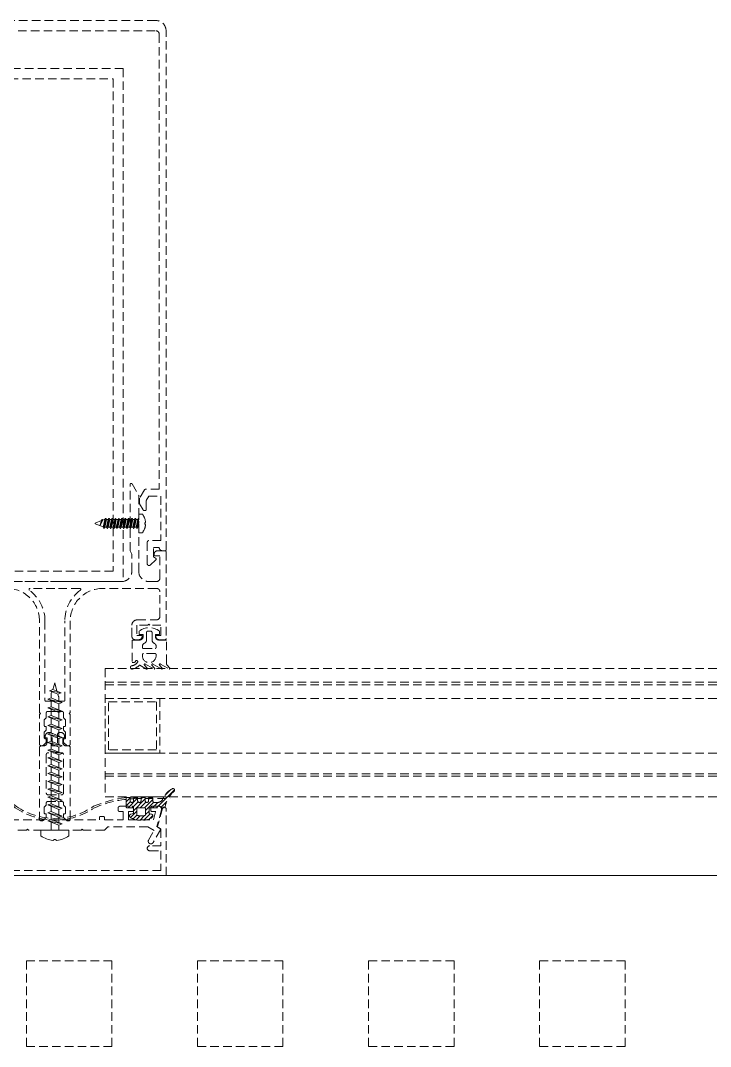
# Model space of a CAD drawing. Extents: x -1457 to 23780, y -2071 to 4205.
# Drawn here: x 4254.83 to 4274.99, y 315 to 345 of the extents above; entities that cross this region are included whole.
import ezdxf

# ---------------------------------------------------------------- set-up
doc = ezdxf.new("R2010")
doc.units = 0
doc.header["$MEASUREMENT"] = 0
doc.linetypes.add('HIDDEN', pattern=[0.375, 0.25, -0.125])
doc.layers.get('0').update_dxf_attribs({"color": 9, "lineweight": 9})
doc.layers.add('M-TEFRIS2-015', color=129, linetype='Continuous', lineweight=9)

# ---------------------------------------------------------------- blocks, each defined once
blk = doc.blocks.new('vid u')
at = {"lineweight": 5, "ltscale": 0.5}
for p, q in [((-18170.57, 6486.66), (-18169.57, 6487.03)), ((-18167.16, 6486.01), (-18170.57, 6486.66)), ((-18168.16, 6485.65), (-18170.57, 6486.66)), ((-18169.89, 6486.38), (-18170.1, 6485.93)), ((-18169.01, 6488.98), (-18169.59, 6487.02)), ((-18169.57, 6487.03), (-18167.16, 6486.01)), ((-18169.01, 6488.98), (-18168.46, 6486.56)), ((-18167.16, 6486.01), (-18168.16, 6485.65)), ((-18171.11, 6484.16), (-18170.11, 6484.53)), ((-18167.91, 6482.87), (-18171.11, 6484.16)), ((-18166.91, 6483.23), (-18171.11, 6484.16)), ((-18170.11, 6484.53), (-18170.11, 6485.84)), ((-18170.11, 6484.53), (-18166.91, 6483.23)), ((-18170.11, 6484.53), (-18166.91, 6483.23)), ((-18170.11, 6481.97), (-18170.11, 6483.76)), ((-18168.16, 6485.65), (-18167.93, 6484.98)), ((-18167.91, 6483.64), (-18167.91, 6484.91)), ((-18166.91, 6483.23), (-18167.91, 6482.87)), ((-18171.11, 6481.61), (-18170.11, 6481.97)), ((-18167.91, 6480.31), (-18171.11, 6481.61)), ((-18166.91, 6480.68), (-18171.11, 6481.61)), ((-18170.11, 6481.97), (-18166.91, 6480.68)), ((-18170.11, 6481.97), (-18166.91, 6480.68)), ((-18170.11, 6479.42), (-18170.11, 6481.2)), ((-18167.91, 6481.08), (-18167.91, 6482.87)), ((-18166.91, 6480.68), (-18167.91, 6480.31)), ((-18167.91, 6478.53), (-18167.91, 6480.31)), ((-18171.11, 6479.06), (-18170.11, 6479.42)), ((-18167.91, 6477.76), (-18171.11, 6479.06)), ((-18166.91, 6478.12), (-18171.11, 6479.06)), ((-18170.11, 6479.42), (-18166.91, 6478.12)), ((-18170.11, 6479.42), (-18166.91, 6478.12)), ((-18170.11, 6476.87), (-18170.11, 6478.65)), ((-18166.91, 6478.12), (-18167.91, 6477.76)), ((-18167.91, 6475.97), (-18167.91, 6477.76)), ((-18171.11, 6476.5), (-18170.11, 6476.87)), ((-18167.91, 6475.2), (-18171.11, 6476.5)), ((-18166.91, 6475.57), (-18171.11, 6476.5)), ((-18171.11, 6473.95), (-18170.11, 6474.31)), ((-18170.11, 6476.87), (-18166.91, 6475.57)), ((-18170.11, 6476.87), (-18166.91, 6475.57)), ((-18170.11, 6474.31), (-18170.11, 6476.1)), ((-18170.11, 6474.31), (-18166.91, 6473.01)), ((-18170.11, 6474.31), (-18166.91, 6473.01)), ((-18166.91, 6475.57), (-18167.91, 6475.2)), ((-18167.91, 6473.42), (-18167.91, 6475.2)), ((-18167.91, 6472.65), (-18171.11, 6473.95)), ((-18166.91, 6473.01), (-18171.11, 6473.95)), ((-18171.11, 6471.49), (-18170.11, 6471.86)), ((-18167.91, 6470.2), (-18171.11, 6471.49)), ((-18166.91, 6470.56), (-18171.11, 6471.49)), ((-18170.11, 6471.86), (-18170.11, 6473.54)), ((-18170.11, 6471.86), (-18166.91, 6470.56)), ((-18170.11, 6471.86), (-18166.91, 6470.56)), ((-18170.11, 6469.6), (-18170.11, 6471.14)), ((-18166.91, 6473.01), (-18167.91, 6472.65)), ((-18167.91, 6470.97), (-18167.91, 6472.65)), ((-18171.11, 6469.24), (-18170.11, 6469.6)), ((-18167.91, 6467.94), (-18171.11, 6469.24)), ((-18166.91, 6468.31), (-18171.11, 6469.24)), ((-18170.11, 6469.6), (-18166.91, 6468.31)), ((-18170.11, 6469.6), (-18166.91, 6468.31)), ((-18170.11, 6467.35), (-18170.11, 6468.89)), ((-18166.91, 6470.56), (-18167.91, 6470.2)), ((-18167.91, 6468.71), (-18167.91, 6470.2)), ((-18166.91, 6468.31), (-18167.91, 6467.94)), ((-18171.11, 6466.99), (-18170.11, 6467.35)), ((-18167.91, 6465.69), (-18171.11, 6466.99)), ((-18166.91, 6466.05), (-18171.11, 6466.99)), ((-18171.11, 6464.73), (-18170.11, 6465.1)), ((-18170.11, 6467.35), (-18166.91, 6466.05)), ((-18170.11, 6467.35), (-18166.91, 6466.05)), ((-18170.11, 6465.1), (-18170.11, 6466.63)), ((-18170.11, 6465.1), (-18166.91, 6463.8)), ((-18170.11, 6465.1), (-18166.91, 6463.8)), ((-18167.91, 6466.46), (-18167.91, 6467.94)), ((-18166.91, 6466.05), (-18167.91, 6465.69)), ((-18167.91, 6464.2), (-18167.91, 6465.69)), ((-18167.91, 6463.43), (-18171.11, 6464.73)), ((-18166.91, 6463.8), (-18171.11, 6464.73)), ((-18171.11, 6462.43), (-18170.11, 6462.8)), ((-18167.91, 6461.14), (-18171.11, 6462.43)), ((-18166.91, 6461.5), (-18171.11, 6462.43)), ((-18170.11, 6462.8), (-18170.11, 6464.38)), ((-18170.11, 6462.8), (-18166.91, 6461.5)), ((-18170.11, 6462.8), (-18166.91, 6461.5)), ((-18170.11, 6460.5), (-18170.11, 6462.03)), ((-18166.91, 6463.8), (-18167.91, 6463.43)), ((-18167.91, 6461.91), (-18167.91, 6463.43)), ((-18171.11, 6460.14), (-18170.11, 6460.5)), ((-18167.91, 6458.84), (-18171.11, 6460.14)), ((-18166.91, 6459.2), (-18171.11, 6460.14)), ((-18170.11, 6460.5), (-18166.91, 6459.2)), ((-18170.11, 6460.5), (-18166.91, 6459.2)), ((-18170.11, 6458.2), (-18170.11, 6459.73)), ((-18166.91, 6461.5), (-18167.91, 6461.14)), ((-18167.91, 6459.61), (-18167.91, 6461.14)), ((-18166.91, 6459.2), (-18167.91, 6458.84)), ((-18171.11, 6457.84), (-18170.11, 6458.2)), ((-18167.91, 6456.54), (-18171.11, 6457.84)), ((-18166.91, 6456.91), (-18171.11, 6457.84)), ((-18170.11, 6458.2), (-18166.91, 6456.91)), ((-18170.11, 6455.91), (-18170.11, 6457.44)), ((-18167.91, 6457.31), (-18167.91, 6458.84)), ((-18166.91, 6456.91), (-18167.91, 6456.54)), ((-18167.91, 6455.02), (-18167.91, 6456.54)), ((-18171.11, 6455.55), (-18170.11, 6455.91)), ((-18167.91, 6454.25), (-18171.11, 6455.55)), ((-18166.91, 6454.61), (-18171.11, 6455.55)), ((-18171.11, 6453.25), (-18170.11, 6453.61)), ((-18166.91, 6452.31), (-18171.11, 6453.25)), ((-18167.91, 6451.95), (-18171.11, 6453.25)), ((-18170.11, 6455.91), (-18166.91, 6454.61)), ((-18170.11, 6453.61), (-18170.11, 6455.14)), ((-18170.11, 6453.61), (-18166.91, 6452.31)), ((-18170.11, 6453.61), (-18166.91, 6452.31)), ((-18166.91, 6454.61), (-18167.91, 6454.25)), ((-18167.91, 6452.72), (-18167.91, 6454.25)), ((-18170.11, 6451.31), (-18171.11, 6450.94)), ((-18167.91, 6449.65), (-18171.11, 6450.94)), ((-18171.11, 6450.94), (-18166.91, 6450.01)), ((-18170.11, 6451.31), (-18170.11, 6452.84)), ((-18166.91, 6450.01), (-18170.11, 6451.31)), ((-18170.11, 6449.01), (-18170.11, 6450.54)), ((-18166.91, 6452.31), (-18167.91, 6451.95)), ((-18167.91, 6450.42), (-18167.91, 6451.95)), ((-18166.91, 6450.01), (-18167.91, 6449.65)), ((-18171.11, 6448.64), (-18170.11, 6449.01)), ((-18167.91, 6447.35), (-18171.11, 6448.64)), ((-18166.91, 6447.71), (-18171.11, 6448.64)), ((-18170.11, 6449.01), (-18166.91, 6447.71)), ((-18170.11, 6445.88), (-18170.11, 6448.24)), ((-18167.91, 6448.12), (-18167.91, 6449.65)), ((-18166.91, 6447.71), (-18167.91, 6447.35)), ((-18167.91, 6445.88), (-18167.91, 6447.35)), ((-18164.91, 6445.88), (-18173.11, 6445.88)), ((-18173.11, 6444.22), (-18173.11, 6445.88)), ((-18164.91, 6444.22), (-18164.91, 6445.88))]:
    blk.add_line(p, q, dxfattribs=at)
blk.add_lwpolyline([(-18169.59, 6442.85), (-18169.14, 6443.18), (-18168.89, 6443.18), (-18168.43, 6442.85)], dxfattribs=at)
for centre, radius, start, end in [((-18169.91, 6485.84), 0.2, 155.3251, 180), ((-18168.11, 6484.91), 0.2, 0, 19.1116), ((-18168.56, 6450.67), 7.89, 234.7573, 262.4905), ((-18169.46, 6450.67), 7.89, 277.5095, 305.2427)]:
    blk.add_arc(centre, radius, start, end, dxfattribs=at)

msp = doc.modelspace()

# ---------------------------------------------------------------- hatches: boundary and pattern name
at = {"layer": 'M-TEFRIS2-015', "linetype": 'HIDDEN', "lineweight": 0}
h = msp.add_hatch(dxfattribs=at)
h.set_pattern_fill('LINE', color=256, scale=0.666667, angle=585, style=0)
h.set_pattern_definition([(45, (4201.75076, 201.40813), (-0.058925565, 0.058925565), [])])
edge = h.paths.add_edge_path()
edge.add_arc((4259.557, 321.984), 0.625, 117.2, 157.3388)
edge.add_arc((4258.836, 322.298), 0.162, 270.1027, 332.96, ccw=False)
edge.add_line((4258.837, 322.137), (4258.756, 322.137))
edge.add_line((4258.756, 322.137), (4258.742, 322.137))
edge.add_line((4258.742, 322.137), (4258.735, 322.137))
edge.add_line((4258.735, 322.137), (4258.728, 322.139))
edge.add_line((4258.728, 322.139), (4258.72, 322.142))
edge.add_line((4258.72, 322.142), (4258.713, 322.146))
edge.add_line((4258.713, 322.146), (4258.707, 322.151))
edge.add_line((4258.707, 322.151), (4258.702, 322.158))
edge.add_line((4258.702, 322.158), (4258.697, 322.165))
edge.add_line((4258.697, 322.165), (4258.694, 322.172))
edge.add_line((4258.694, 322.172), (4258.692, 322.187))
edge.add_line((4258.692, 322.187), (4258.692, 322.262))
edge.add_line((4258.692, 322.262), (4258.692, 322.265))
edge.add_line((4258.692, 322.265), (4258.691, 322.268))
edge.add_line((4258.691, 322.268), (4258.69, 322.271))
edge.add_line((4258.69, 322.271), (4258.689, 322.274))
edge.add_line((4258.689, 322.274), (4258.686, 322.276))
edge.add_line((4258.686, 322.276), (4258.684, 322.279))
edge.add_line((4258.684, 322.279), (4258.681, 322.28))
edge.add_line((4258.681, 322.28), (4258.678, 322.281))
edge.add_line((4258.678, 322.281), (4258.672, 322.282))
edge.add_line((4258.672, 322.282), (4258.592, 322.282))
edge.add_line((4258.592, 322.282), (4258.589, 322.282))
edge.add_line((4258.589, 322.282), (4258.586, 322.281))
edge.add_line((4258.586, 322.281), (4258.583, 322.28))
edge.add_line((4258.583, 322.28), (4258.581, 322.279))
edge.add_line((4258.581, 322.279), (4258.578, 322.276))
edge.add_line((4258.578, 322.276), (4258.576, 322.274))
edge.add_line((4258.576, 322.274), (4258.574, 322.271))
edge.add_line((4258.574, 322.271), (4258.573, 322.268))
edge.add_line((4258.573, 322.268), (4258.572, 322.262))
edge.add_line((4258.572, 322.262), (4258.572, 322.187))
edge.add_line((4258.572, 322.187), (4258.572, 322.179))
edge.add_line((4258.572, 322.179), (4258.57, 322.172))
edge.add_line((4258.57, 322.172), (4258.567, 322.165))
edge.add_line((4258.567, 322.165), (4258.563, 322.158))
edge.add_line((4258.563, 322.158), (4258.558, 322.151))
edge.add_line((4258.558, 322.151), (4258.551, 322.146))
edge.add_line((4258.551, 322.146), (4258.544, 322.142))
edge.add_line((4258.544, 322.142), (4258.537, 322.139))
edge.add_line((4258.537, 322.139), (4258.522, 322.137))
edge.add_line((4258.522, 322.137), (4258.515, 322.137))
edge.add_line((4258.515, 322.137), (4258.508, 322.139))
edge.add_line((4258.508, 322.139), (4258.5, 322.142))
edge.add_line((4258.5, 322.142), (4258.493, 322.146))
edge.add_line((4258.493, 322.146), (4258.487, 322.151))
edge.add_line((4258.487, 322.151), (4258.482, 322.158))
edge.add_line((4258.482, 322.158), (4258.477, 322.165))
edge.add_line((4258.477, 322.165), (4258.474, 322.172))
edge.add_line((4258.474, 322.172), (4258.472, 322.187))
edge.add_line((4258.472, 322.187), (4258.472, 322.262))
edge.add_line((4258.472, 322.262), (4258.472, 322.265))
edge.add_line((4258.472, 322.265), (4258.471, 322.268))
edge.add_line((4258.471, 322.268), (4258.47, 322.271))
edge.add_line((4258.47, 322.271), (4258.469, 322.274))
edge.add_line((4258.469, 322.274), (4258.466, 322.276))
edge.add_line((4258.466, 322.276), (4258.464, 322.279))
edge.add_line((4258.464, 322.279), (4258.461, 322.28))
edge.add_line((4258.461, 322.28), (4258.458, 322.281))
edge.add_line((4258.458, 322.281), (4258.452, 322.282))
edge.add_line((4258.452, 322.282), (4258.372, 322.282))
edge.add_line((4258.372, 322.282), (4258.369, 322.282))
edge.add_line((4258.369, 322.282), (4258.366, 322.281))
edge.add_line((4258.366, 322.281), (4258.363, 322.28))
edge.add_line((4258.363, 322.28), (4258.361, 322.279))
edge.add_line((4258.361, 322.279), (4258.358, 322.276))
edge.add_line((4258.358, 322.276), (4258.356, 322.274))
edge.add_line((4258.356, 322.274), (4258.354, 322.271))
edge.add_line((4258.354, 322.271), (4258.353, 322.268))
edge.add_line((4258.353, 322.268), (4258.352, 322.262))
edge.add_line((4258.352, 322.262), (4258.352, 322.187))
edge.add_line((4258.352, 322.187), (4258.352, 322.179))
edge.add_line((4258.352, 322.179), (4258.35, 322.172))
edge.add_line((4258.35, 322.172), (4258.347, 322.165))
edge.add_line((4258.347, 322.165), (4258.343, 322.158))
edge.add_line((4258.343, 322.158), (4258.338, 322.151))
edge.add_line((4258.338, 322.151), (4258.331, 322.146))
edge.add_line((4258.331, 322.146), (4258.324, 322.142))
edge.add_line((4258.324, 322.142), (4258.317, 322.139))
edge.add_line((4258.317, 322.139), (4258.302, 322.137))
edge.add_line((4258.302, 322.137), (4258.295, 322.137))
edge.add_line((4258.295, 322.137), (4258.288, 322.139))
edge.add_line((4258.288, 322.139), (4258.28, 322.142))
edge.add_line((4258.28, 322.142), (4258.273, 322.146))
edge.add_line((4258.273, 322.146), (4258.267, 322.151))
edge.add_line((4258.267, 322.151), (4258.262, 322.158))
edge.add_line((4258.262, 322.158), (4258.257, 322.165))
edge.add_line((4258.257, 322.165), (4258.254, 322.172))
edge.add_line((4258.254, 322.172), (4258.252, 322.187))
edge.add_line((4258.252, 322.187), (4258.252, 322.262))
edge.add_line((4258.252, 322.262), (4258.252, 322.265))
edge.add_line((4258.252, 322.265), (4258.251, 322.268))
edge.add_line((4258.251, 322.268), (4258.25, 322.271))
edge.add_line((4258.25, 322.271), (4258.249, 322.274))
edge.add_line((4258.249, 322.274), (4258.246, 322.276))
edge.add_line((4258.246, 322.276), (4258.244, 322.279))
edge.add_line((4258.244, 322.279), (4258.241, 322.28))
edge.add_line((4258.241, 322.28), (4258.238, 322.281))
edge.add_line((4258.238, 322.281), (4258.232, 322.282))
edge.add_line((4258.232, 322.282), (4258.152, 322.282))
edge.add_line((4258.152, 322.282), (4258.149, 322.282))
edge.add_line((4258.149, 322.282), (4258.146, 322.281))
edge.add_line((4258.146, 322.281), (4258.143, 322.28))
edge.add_line((4258.143, 322.28), (4258.141, 322.279))
edge.add_line((4258.141, 322.279), (4258.138, 322.276))
edge.add_line((4258.138, 322.276), (4258.136, 322.274))
edge.add_line((4258.136, 322.274), (4258.134, 322.271))
edge.add_line((4258.134, 322.271), (4258.133, 322.268))
edge.add_line((4258.133, 322.268), (4258.132, 322.262))
edge.add_line((4258.132, 322.262), (4258.132, 322.187))
edge.add_line((4258.132, 322.187), (4258.132, 322.179))
edge.add_line((4258.132, 322.179), (4258.13, 322.172))
edge.add_line((4258.13, 322.172), (4258.127, 322.165))
edge.add_line((4258.127, 322.165), (4258.123, 322.158))
edge.add_line((4258.123, 322.158), (4258.118, 322.151))
edge.add_line((4258.118, 322.151), (4258.111, 322.146))
edge.add_line((4258.111, 322.146), (4258.104, 322.142))
edge.add_line((4258.104, 322.142), (4258.097, 322.139))
edge.add_line((4258.097, 322.139), (4258.082, 322.137))
edge.add_line((4258.082, 322.137), (4258.075, 322.137))
edge.add_line((4258.075, 322.137), (4258.068, 322.139))
edge.add_line((4258.068, 322.139), (4258.06, 322.142))
edge.add_line((4258.06, 322.142), (4258.053, 322.146))
edge.add_line((4258.053, 322.146), (4258.047, 322.151))
edge.add_line((4258.047, 322.151), (4258.042, 322.158))
edge.add_line((4258.042, 322.158), (4258.037, 322.165))
edge.add_line((4258.037, 322.165), (4258.034, 322.172))
edge.add_line((4258.034, 322.172), (4258.032, 322.187))
edge.add_line((4258.032, 322.187), (4258.032, 322.262))
edge.add_line((4258.032, 322.262), (4258.032, 322.265))
edge.add_line((4258.032, 322.265), (4258.031, 322.268))
edge.add_line((4258.031, 322.268), (4258.03, 322.271))
edge.add_line((4258.03, 322.271), (4258.029, 322.274))
edge.add_line((4258.029, 322.274), (4258.026, 322.276))
edge.add_line((4258.026, 322.276), (4258.024, 322.279))
edge.add_line((4258.024, 322.279), (4258.021, 322.28))
edge.add_line((4258.021, 322.28), (4258.018, 322.281))
edge.add_line((4258.018, 322.281), (4258.012, 322.282))
edge.add_line((4258.012, 322.282), (4257.932, 322.282))
edge.add_line((4257.932, 322.282), (4257.929, 322.282))
edge.add_line((4257.929, 322.282), (4257.926, 322.282))
edge.add_line((4257.926, 322.282), (4257.923, 322.28))
edge.add_line((4257.923, 322.28), (4257.921, 322.279))
edge.add_line((4257.921, 322.279), (4257.918, 322.277))
edge.add_line((4257.918, 322.277), (4257.916, 322.274))
edge.add_line((4257.916, 322.274), (4257.914, 322.271))
edge.add_line((4257.914, 322.271), (4257.913, 322.268))
edge.add_line((4257.913, 322.268), (4257.912, 322.262))
edge.add_line((4257.912, 322.262), (4257.912, 322.011))
edge.add_arc((4257.942, 322.011), 0.03, 180, 270)
edge.add_line((4257.942, 321.981), (4258.126, 321.981))
edge.add_line((4258.126, 321.981), (4258.126, 321.811))
edge.add_line((4258.126, 321.811), (4258.051, 321.791))
edge.add_arc((4258.064, 321.743), 0.05, 104.5985, 212.0394)
edge.add_arc((4258.106, 321.769), 0.1, 212.0394, 243.6122)
edge.add_arc((4258.356, 322.273), 0.662, 243.6122, 296.3878)
edge.add_arc((4258.606, 321.769), 0.1, 296.3878, 327.9606)
edge.add_arc((4258.649, 321.743), 0.05, 327.9606, 435.4015)
edge.add_line((4258.661, 321.791), (4258.586, 321.811))
edge.add_line((4258.586, 321.811), (4258.586, 321.981))
edge.add_line((4258.586, 321.981), (4259.006, 321.981))
edge.add_arc((4259.006, 322.031), 0.05, 270, 346.8402)
edge.add_arc((4259.804, 321.875), 0.763, 128.6618, 169.1202, ccw=False)
edge.add_arc((4259.284, 322.493), 0.0486, 333.0293, 465.4317)
edge = h.paths.add_edge_path(flags=16)
edge.add_arc((4258.456, 321.783), 0.03, 280.824, 360)
edge.add_line((4258.486, 321.783), (4258.486, 321.951))
edge.add_arc((4258.456, 321.951), 0.03, 360, 450)
edge.add_line((4258.456, 321.981), (4258.256, 321.981))
edge.add_arc((4258.256, 321.951), 0.03, 90, 180)
edge.add_line((4258.226, 321.951), (4258.226, 321.783))
edge.add_arc((4258.256, 321.783), 0.03, 180, 259.176)
edge.add_arc((4258.356, 322.306), 0.562, 259.176, 280.824)

# ---------------------------------------------------------------- linework, layer by layer
for p, q in [((4257.008, 330.295), (4257.015, 330.305)), ((4257.015, 330.305), (4257.195, 330.379)), ((4257.235, 330.393), (4257.147, 330.227)), ((4257.147, 330.227), (4257.195, 330.379)), ((4257.215, 330.414), (4257.194, 330.315)), ((4257.194, 330.315), (4257.207, 330.341)), ((4257.195, 330.379), (4257.215, 330.414)), ((4257.207, 330.341), (4257.223, 330.414)), ((4257.215, 330.414), (4257.223, 330.414)), ((4257.223, 330.414), (4257.235, 330.393)), ((4257.235, 330.393), (4257.274, 330.407)), ((4257.244, 330.183), (4257.292, 330.407)), ((4257.312, 330.441), (4257.264, 330.148)), ((4257.272, 330.148), (4257.32, 330.441)), ((4257.274, 330.407), (4257.292, 330.407)), ((4257.292, 330.407), (4257.312, 330.441)), ((4257.312, 330.441), (4257.32, 330.441)), ((4257.32, 330.441), (4257.34, 330.407)), ((4257.34, 330.183), (4257.388, 330.407)), ((4257.34, 330.407), (4257.388, 330.407)), ((4257.408, 330.441), (4257.36, 330.148)), ((4257.368, 330.148), (4257.416, 330.441)), ((4257.388, 330.407), (4257.408, 330.441)), ((4257.436, 330.407), (4257.388, 330.183)), ((4257.416, 330.441), (4257.408, 330.441)), ((4257.416, 330.441), (4257.436, 330.407)), ((4257.436, 330.407), (4257.485, 330.407)), ((4257.437, 330.183), (4257.485, 330.407)), ((4257.505, 330.441), (4257.457, 330.148)), ((4257.465, 330.148), (4257.513, 330.441)), ((4257.485, 330.407), (4257.505, 330.441)), ((4257.533, 330.407), (4257.485, 330.183)), ((4257.513, 330.441), (4257.505, 330.441)), ((4257.513, 330.441), (4257.533, 330.407)), ((4257.581, 330.407), (4257.533, 330.407)), ((4257.533, 330.183), (4257.581, 330.407)), ((4257.601, 330.441), (4257.553, 330.148)), ((4257.561, 330.148), (4257.609, 330.441)), ((4257.581, 330.407), (4257.601, 330.441)), ((4257.629, 330.407), (4257.581, 330.183)), ((4257.609, 330.441), (4257.601, 330.441)), ((4257.609, 330.441), (4257.629, 330.407)), ((4257.629, 330.183), (4257.678, 330.407)), ((4257.629, 330.407), (4257.678, 330.407)), ((4257.698, 330.441), (4257.649, 330.148)), ((4257.657, 330.148), (4257.706, 330.441)), ((4257.726, 330.407), (4257.677, 330.183)), ((4257.678, 330.407), (4257.698, 330.441)), ((4257.698, 330.441), (4257.706, 330.441)), ((4257.706, 330.441), (4257.726, 330.407)), ((4257.726, 330.407), (4257.774, 330.407)), ((4257.726, 330.183), (4257.774, 330.407)), ((4257.794, 330.441), (4257.746, 330.148)), ((4257.754, 330.148), (4257.802, 330.441)), ((4257.774, 330.407), (4257.794, 330.441)), ((4257.822, 330.407), (4257.774, 330.183)), ((4257.802, 330.441), (4257.794, 330.441)), ((4257.802, 330.441), (4257.822, 330.407)), ((4258.011, 330.407), (4257.822, 330.407)), ((4257.822, 330.183), (4257.871, 330.407)), ((4257.891, 330.441), (4257.842, 330.148)), ((4257.85, 330.148), (4257.899, 330.441)), ((4257.919, 330.407), (4257.87, 330.183)), ((4257.871, 330.407), (4257.891, 330.441)), ((4257.891, 330.441), (4257.899, 330.441)), ((4257.899, 330.441), (4257.919, 330.407)), ((4257.919, 330.183), (4257.967, 330.407)), ((4257.919, 330.407), (4257.967, 330.407)), ((4257.987, 330.441), (4257.939, 330.148)), ((4257.947, 330.148), (4257.995, 330.441)), ((4257.967, 330.407), (4257.987, 330.441)), ((4258.015, 330.407), (4257.967, 330.183)), ((4257.987, 330.441), (4257.995, 330.441)), ((4257.995, 330.441), (4258.015, 330.407)), ((4258.015, 330.183), (4258.063, 330.407)), ((4258.015, 330.407), (4258.063, 330.407)), ((4258.083, 330.441), (4258.035, 330.148)), ((4258.043, 330.148), (4258.091, 330.441)), ((4258.063, 330.407), (4258.083, 330.441)), ((4258.111, 330.407), (4258.063, 330.183)), ((4258.083, 330.441), (4258.091, 330.441)), ((4258.091, 330.441), (4258.111, 330.407)), ((4258.111, 330.407), (4258.16, 330.407)), ((4258.112, 330.183), (4258.16, 330.407)), ((4258.18, 330.441), (4258.132, 330.148)), ((4258.14, 330.148), (4258.188, 330.441)), ((4258.16, 330.407), (4258.18, 330.441)), ((4258.208, 330.407), (4258.16, 330.183)), ((4258.18, 330.441), (4258.188, 330.441)), ((4258.188, 330.441), (4258.208, 330.407)), ((4258.208, 330.407), (4258.256, 330.407)), ((4258.208, 330.183), (4258.256, 330.407)), ((4258.276, 330.441), (4258.228, 330.148)), ((4258.236, 330.148), (4258.283, 330.435)), ((4258.256, 330.407), (4258.276, 330.441)), ((4258.283, 330.309), (4258.256, 330.183)), ((4258.276, 330.441), (4258.283, 330.441)), ((4258.392, 330.565), (4258.283, 330.565)), ((4258.283, 330.024), (4258.283, 330.565)), ((4257.015, 330.285), (4257.008, 330.295)), ((4257.246, 330.193), (4257.015, 330.285)), ((4257.244, 330.183), (4257.246, 330.193)), ((4257.264, 330.148), (4257.244, 330.183)), ((4257.272, 330.148), (4257.264, 330.148)), ((4257.292, 330.183), (4257.272, 330.148)), ((4257.34, 330.183), (4257.292, 330.183)), ((4257.36, 330.148), (4257.34, 330.183)), ((4257.368, 330.148), (4257.36, 330.148)), ((4257.388, 330.183), (4257.368, 330.148)), ((4257.388, 330.183), (4257.368, 330.148)), ((4257.437, 330.183), (4257.388, 330.183)), ((4257.457, 330.148), (4257.437, 330.183)), ((4257.465, 330.148), (4257.457, 330.148)), ((4257.485, 330.183), (4257.465, 330.148)), ((4257.485, 330.183), (4257.465, 330.148)), ((4257.533, 330.183), (4257.485, 330.183)), ((4257.553, 330.148), (4257.533, 330.183)), ((4257.561, 330.148), (4257.553, 330.148)), ((4257.581, 330.183), (4257.561, 330.148)), ((4257.581, 330.183), (4257.561, 330.148)), ((4257.581, 330.183), (4257.629, 330.183)), ((4257.649, 330.148), (4257.629, 330.183)), ((4257.657, 330.148), (4257.649, 330.148)), ((4257.677, 330.183), (4257.657, 330.148)), ((4257.677, 330.183), (4257.657, 330.148)), ((4257.726, 330.183), (4257.677, 330.183)), ((4257.746, 330.148), (4257.726, 330.183)), ((4257.754, 330.148), (4257.746, 330.148)), ((4257.774, 330.183), (4257.754, 330.148)), ((4257.774, 330.183), (4257.754, 330.148)), ((4257.822, 330.183), (4257.774, 330.183)), ((4257.822, 330.183), (4257.774, 330.183)), ((4257.842, 330.148), (4257.822, 330.183)), ((4257.85, 330.148), (4257.842, 330.148)), ((4257.87, 330.183), (4257.85, 330.148)), ((4257.87, 330.183), (4257.85, 330.148)), ((4257.87, 330.183), (4258.059, 330.183)), ((4257.919, 330.183), (4257.87, 330.183)), ((4257.919, 330.183), (4257.87, 330.183)), ((4257.939, 330.148), (4257.919, 330.183)), ((4257.947, 330.148), (4257.939, 330.148)), ((4257.967, 330.183), (4257.947, 330.148)), ((4257.967, 330.183), (4257.947, 330.148)), ((4258.015, 330.183), (4257.967, 330.183)), ((4258.015, 330.183), (4257.967, 330.183)), ((4258.035, 330.148), (4258.015, 330.183)), ((4258.043, 330.148), (4258.035, 330.148)), ((4258.063, 330.183), (4258.043, 330.148)), ((4258.063, 330.183), (4258.043, 330.148)), ((4258.112, 330.183), (4258.063, 330.183)), ((4258.132, 330.148), (4258.112, 330.183)), ((4258.14, 330.148), (4258.132, 330.148)), ((4258.16, 330.183), (4258.14, 330.148)), ((4258.16, 330.183), (4258.14, 330.148)), ((4258.16, 330.183), (4258.208, 330.183)), ((4258.228, 330.148), (4258.208, 330.183)), ((4258.236, 330.148), (4258.228, 330.148)), ((4258.256, 330.183), (4258.236, 330.148)), ((4258.256, 330.183), (4258.236, 330.148)), ((4258.256, 330.183), (4258.283, 330.183)), ((4258.392, 330.024), (4258.283, 330.024)), ((4257.302, 326.053), (4257.302, 322.301)), ((4257.302, 326.053), (4318.532, 326.053)), ((4257.302, 325.653), (4318.532, 325.653)), ((4257.302, 325.577), (4318.532, 325.577)), ((4257.302, 325.177), (4318.532, 325.177)), ((4255.553, 324.079), (4255.553, 324.029)), ((4255.553, 324.029), (4255.603, 324.029)), ((4255.603, 324.029), (4255.603, 323.889)), ((4255.703, 324.179), (4255.653, 324.179)), ((4255.753, 323.789), (4255.753, 324.129)), ((4255.913, 324.129), (4255.913, 323.789)), ((4256.013, 324.179), (4255.963, 324.179)), ((4256.063, 323.889), (4256.063, 324.029)), ((4256.063, 324.029), (4256.113, 324.029)), ((4256.113, 324.029), (4256.113, 324.079)), ((4255.383, 323.739), (4255.383, 321.649)), ((4255.503, 323.789), (4255.433, 323.789)), ((4255.913, 323.789), (4255.753, 323.789)), ((4256.233, 323.789), (4256.163, 323.789)), ((4256.283, 321.649), (4256.283, 323.739)), ((4255.583, 323.539), (4255.583, 322.409)), ((4256.033, 323.589), (4255.633, 323.589)), ((4256.083, 322.409), (4256.083, 323.539)), ((4257.302, 323.577), (4318.532, 323.577)), ((4257.302, 322.977), (4318.532, 322.977)), ((4257.302, 322.901), (4318.532, 322.901)), ((4255.633, 322.359), (4256.033, 322.359)), ((4257.302, 322.301), (4318.532, 322.301)), ((4255.523, 321.999), (4255.568, 322.045)), ((4255.523, 321.829), (4255.523, 321.999)), ((4255.583, 322.08), (4255.583, 322.129)), ((4255.613, 322.159), (4256.053, 322.159)), ((4256.083, 322.129), (4256.083, 322.08)), ((4256.098, 322.045), (4256.143, 321.999)), ((4256.143, 321.999), (4256.143, 321.829)), ((4255.498, 321.614), (4255.568, 321.685)), ((4255.583, 321.799), (4255.553, 321.799)), ((4255.583, 321.72), (4255.583, 321.799)), ((4256.113, 321.799), (4256.083, 321.799)), ((4256.083, 321.799), (4256.083, 321.72)), ((4256.083, 321.779), (4256.103, 321.799)), ((4256.098, 321.685), (4256.168, 321.614)), ((4255.433, 321.599), (4255.462, 321.599)), ((4256.204, 321.599), (4256.233, 321.599)), ((4025.505, 320), (4787.5, 320)), ((4787.5, 320), (4025.505, 320)), ((4255, 320), (4255, 320)), ((4257.5, 320), (4257.5, 320)), ((4260, 320), (4260, 320)), ((4262.5, 320), (4262.5, 320)), ((4265, 320), (4265, 320)), ((4267.5, 320), (4267.5, 320)), ((4270, 320), (4270, 320)), ((4272.5, 320), (4272.5, 320)), ((4255, 317.5), (4257.5, 317.5)), ((4255, 315), (4255, 317.5)), ((4257.5, 315), (4257.5, 317.5)), ((4260, 317.5), (4262.5, 317.5)), ((4260, 315), (4260, 317.5)), ((4262.5, 315), (4262.5, 317.5)), ((4265, 317.5), (4267.5, 317.5)), ((4265, 315), (4265, 317.5)), ((4267.5, 315), (4267.5, 317.5)), ((4270, 317.5), (4272.5, 317.5)), ((4270, 315), (4270, 317.5)), ((4272.5, 315), (4272.5, 317.5)), ((4255, 315), (4257.5, 315)), ((4260, 315), (4262.5, 315)), ((4265, 315), (4267.5, 315)), ((4270, 315), (4272.5, 315))]:
    msp.add_line(p, q, dxfattribs=at)
for points in [[(4252.883, 344.7), (4258.783, 344.7), (4258.783, 344.7, -0.414214), (4258.883, 344.6), (4258.883, 331.293), (4258.477, 331.293, 0.267949), (4258.451, 331.278), (4258.307, 331.03, 0.131652), (4258.303, 331.015), (4258.303, 330.881, 0.131652), (4258.307, 330.866), (4258.41, 330.688, 0.267949), (4258.436, 330.673), (4258.473, 330.673, 0.414214), (4258.503, 330.703), (4258.503, 330.969), (4258.575, 331.093), (4258.933, 331.093), (4258.933, 329.793), (4258.583, 329.793, 0.414214), (4258.533, 329.743), (4258.533, 329.113, 0.650971), (4258.617, 329.076), (4258.784, 329.227, 0.508142), (4258.778, 329.275), (4258.713, 329.313), (4258.713, 329.593), (4258.883, 329.593, 0.432363), (4258.983, 329.495), (4259.053, 329.495, 0.477393), (4259.083, 329.523), (4259.083, 344.7, 0.414214), (4258.783, 345), (4258.783, 345), (4252.883, 345, 0.414214)], [(4253.883, 328.595), (4255.833, 328.595), (4257.783, 328.595, 0.414214), (4258.083, 328.895), (4258.083, 329.395), (4258.033, 329.497), (4258.033, 331.433, -0.767327), (4258.089, 331.448), (4258.283, 331.112), (4258.283, 330.325), (4258.253, 330.295), (4258.283, 330.265), (4258.283, 328.895, 0.414214), (4258.583, 328.595), (4258.803, 328.595, 0.414214), (4258.903, 328.695), (4258.903, 329.345), (4258.763, 329.345, -0.414214), (4258.733, 329.375), (4258.733, 329.395, -0.414214), (4258.833, 329.495), (4259.053, 329.495, -0.414214), (4259.083, 329.465), (4259.083, 328.395), (4259.083, 326.925, -0.414214), (4259.053, 326.895), (4258.883, 326.895, -0.414214), (4258.783, 326.995), (4258.783, 327.015), (4258.933, 327.015), (4258.933, 327.315), (4258.613, 327.315), (4258.583, 327.345), (4258.553, 327.315), (4258.233, 327.315), (4258.233, 327.015), (4258.383, 327.015), (4258.383, 326.995, -0.414214), (4258.283, 326.895), (4258.183, 326.895, -0.414214), (4258.083, 326.995), (4258.083, 327.315, -0.414214), (4258.243, 327.475), (4258.803, 327.475, 0.414214), (4258.903, 327.575), (4258.903, 328.295, 0.414214), (4258.803, 328.395), (4257.233, 328.395, 0.414214), (4256.283, 327.445), (4256.283, 324.765), (4256.253, 324.735), (4256.283, 324.705), (4256.283, 323.845, -0.414214), (4256.233, 323.795), (4256.204, 323.795, -0.198912), (4256.169, 323.809), (4256.098, 323.88, -0.198912), (4256.083, 323.916), (4256.083, 323.995), (4256.113, 323.995, 0.414214), (4256.143, 324.025), (4256.143, 324.195), (4256.098, 324.24, -0.198912), (4256.083, 324.276), (4256.083, 324.355), (4256.113, 324.355, 0.414214), (4256.143, 324.385), (4256.143, 324.555), (4256.098, 324.6, -0.198912), (4256.083, 324.636), (4256.083, 324.765, 0.414214), (4256.053, 324.795), (4255.833, 324.795), (4255.613, 324.795, 0.414214), (4255.583, 324.765), (4255.583, 324.636, -0.198912), (4255.569, 324.6), (4255.523, 324.555), (4255.523, 324.385, 0.414214), (4255.553, 324.355), (4255.583, 324.355), (4255.583, 324.276, -0.198912), (4255.569, 324.24), (4255.523, 324.195), (4255.523, 324.025, 0.414214), (4255.553, 323.995), (4255.583, 323.995), (4255.583, 323.916, -0.198912), (4255.569, 323.88), (4255.498, 323.809, -0.198912), (4255.463, 323.795), (4255.433, 323.795, -0.414214), (4255.383, 323.845), (4255.383, 324.705), (4255.413, 324.735), (4255.383, 324.765), (4255.383, 327.445, 0.414214), (4254.433, 328.395)], [(4259.083, 322.298), (4259.083, 322.248), (4258.285, 322.248, 0.10228), (4256.989, 321.98, -0.152313), (4255.833, 321.62, -0.152313), (4254.677, 321.98, 0.159108), (4253.988, 322.248), (4252.811, 322.248), (4252.811, 322.298), (4253.99, 322.298, -0.158967), (4254.708, 322.02, 0.152054), (4255.833, 321.67, 0.152944), (4256.965, 322.024, -0.10266), (4258.285, 322.298), (4259.083, 322.298)], [(4254.533, 321.624), (4257.133, 321.624), (4257.133, 321.694, -0.414214), (4257.163, 321.724), (4257.253, 321.724, -0.414214), (4257.283, 321.694), (4257.283, 321.624), (4257.833, 321.624), (4257.833, 321.874), (4257.713, 321.874, -0.414214), (4257.683, 321.904), (4257.683, 321.974, -0.414214), (4257.733, 322.024), (4258.083, 322.024, -0.414214), (4258.133, 321.974), (4258.133, 321.904, -0.414214), (4258.103, 321.874), (4257.983, 321.874), (4257.983, 321.624), (4258.714, 321.624), (4258.78, 321.874), (4258.663, 321.874, -0.414214), (4258.633, 321.904), (4258.633, 321.974, -0.414214), (4258.683, 322.024), (4258.879, 322.024, -0.493145), (4258.951, 321.93), (4258.817, 321.43), (4258.908, 321.377, -0.414214), (4258.919, 321.336), (4258.703, 320.962, -1), (4258.573, 321.037), (4258.734, 321.316), (4258.547, 321.424), (4257.383, 321.424), (4257.292, 321.333, -0.198912), (4257.271, 321.324), (4256.663, 321.324), (4256.633, 321.354), (4256.603, 321.324), (4255.833, 321.324), (4255.063, 321.324), (4255.033, 321.354), (4255.003, 321.324), (4254.396, 321.324, -0.198912)]]:
    msp.add_lwpolyline(points, format="xyb", dxfattribs=at)
for points in [[(4253.833, 343.595), (4257.833, 343.595), (4257.833, 328.595), (4253.833, 328.595)], [(4254.133, 343.295), (4257.533, 343.295), (4257.533, 328.895), (4254.133, 328.895)], [(4257.302, 323.577), (4257.302, 325.177), (4258.902, 325.177), (4258.902, 323.577)], [(4257.402, 323.677), (4257.402, 325.077), (4258.802, 325.077), (4258.802, 323.677)]]:
    msp.add_lwpolyline(points, close=True, dxfattribs=at)
for points in [[(4257.34, 330.407), (4257.292, 330.183)], [(4258.483, 330.333), (4258.461, 330.303), (4258.461, 330.287), (4258.483, 330.257)]]:
    msp.add_lwpolyline(points, dxfattribs=at)
for points in [[(4256.093, 325.095, 0.414214), (4256.123, 325.125), (4256.123, 327.445, -0.239182), (4256.578, 328.341, 0.725247), (4256.56, 328.395), (4255.833, 328.395), (4255.107, 328.395, 0.725247), (4255.089, 328.341, -0.239182), (4255.543, 327.445), (4255.543, 325.125, 0.414214), (4255.573, 325.095), (4255.833, 325.095)], [(4258.872, 326.885, -0.414214), (4258.772, 326.985), (4258.772, 327.045), (4258.892, 327.045), (4258.892, 327.145, 0.333333), (4258.292, 327.145), (4258.292, 327.045), (4258.412, 327.045), (4258.412, 326.985, -0.414214), (4258.312, 326.885), (4258.092, 326.885), (4258.092, 326.225), (4258.132, 326.225, 0.307685), (4258.192, 326.266, -1.128702), (4258.249, 326.235, -0.201212), (4258.091, 326.135, 0.978531), (4258.091, 326.035, 0.1613), (4258.297, 326.145, -0.307572), (4258.32, 326.147), (4258.51, 326.037, 0.8391), (4258.529, 326.059), (4258.45, 326.154, -0.8391), (4258.476, 326.184), (4258.73, 326.037, 0.8391), (4258.749, 326.059), (4258.67, 326.154, -0.8391), (4258.696, 326.184), (4258.95, 326.037, 0.8391), (4258.969, 326.059), (4258.89, 326.154, -0.8391), (4258.916, 326.184), (4259.17, 326.037, 0.8391), (4259.189, 326.059), (4259.116, 326.147, -0.176327), (4259.092, 326.212), (4259.092, 326.885)], [(4258.672, 326.885), (4258.672, 327.111, 0.375047), (4258.646, 327.141, 0.067879), (4258.538, 327.141, 0.375047), (4258.512, 327.111), (4258.512, 326.885, -0.298217), (4258.452, 326.793, 0.298217), (4258.392, 326.701), (4258.392, 326.668, 0.414214), (4258.422, 326.638), (4258.762, 326.638, 0.414214), (4258.792, 326.668), (4258.792, 326.701, 0.298217), (4258.732, 326.793, -0.298217)], [(4258.392, 326.458), (4258.392, 326.425, 1), (4258.792, 326.425), (4258.792, 326.458, 0.414214), (4258.762, 326.488), (4258.422, 326.488, 0.414214)], [(4259.272, 322.54, 0.176952), (4258.98, 322.225, -0.281357), (4258.837, 322.137), (4258.756, 322.137), (4258.742, 322.137), (4258.735, 322.137), (4258.728, 322.139), (4258.72, 322.142), (4258.713, 322.146), (4258.707, 322.151), (4258.702, 322.158), (4258.697, 322.165), (4258.694, 322.172), (4258.692, 322.187), (4258.692, 322.262), (4258.692, 322.265), (4258.691, 322.268), (4258.69, 322.271), (4258.689, 322.274), (4258.686, 322.276), (4258.684, 322.279), (4258.681, 322.28), (4258.678, 322.281), (4258.672, 322.282), (4258.592, 322.282), (4258.589, 322.282), (4258.586, 322.281), (4258.583, 322.28), (4258.581, 322.279), (4258.578, 322.276), (4258.576, 322.274), (4258.574, 322.271), (4258.573, 322.268), (4258.572, 322.262), (4258.572, 322.187), (4258.572, 322.179), (4258.57, 322.172), (4258.567, 322.165), (4258.563, 322.158), (4258.558, 322.151), (4258.551, 322.146), (4258.544, 322.142), (4258.537, 322.139), (4258.522, 322.137), (4258.515, 322.137), (4258.508, 322.139), (4258.5, 322.142), (4258.493, 322.146), (4258.487, 322.151), (4258.482, 322.158), (4258.477, 322.165), (4258.474, 322.172), (4258.472, 322.187), (4258.472, 322.262), (4258.472, 322.265), (4258.471, 322.268), (4258.47, 322.271), (4258.469, 322.274), (4258.466, 322.276), (4258.464, 322.279), (4258.461, 322.28), (4258.458, 322.281), (4258.452, 322.282), (4258.372, 322.282), (4258.369, 322.282), (4258.366, 322.281), (4258.363, 322.28), (4258.361, 322.279), (4258.358, 322.276), (4258.356, 322.274), (4258.354, 322.271), (4258.353, 322.268), (4258.352, 322.262), (4258.352, 322.187), (4258.352, 322.179), (4258.35, 322.172), (4258.347, 322.165), (4258.343, 322.158), (4258.338, 322.151), (4258.331, 322.146), (4258.324, 322.142), (4258.317, 322.139), (4258.302, 322.137), (4258.295, 322.137), (4258.288, 322.139), (4258.28, 322.142), (4258.273, 322.146), (4258.267, 322.151), (4258.262, 322.158), (4258.257, 322.165), (4258.254, 322.172), (4258.252, 322.187), (4258.252, 322.262), (4258.252, 322.265), (4258.251, 322.268), (4258.25, 322.271), (4258.249, 322.274), (4258.246, 322.276), (4258.244, 322.279), (4258.241, 322.28), (4258.238, 322.281), (4258.232, 322.282), (4258.152, 322.282), (4258.149, 322.282), (4258.146, 322.281), (4258.143, 322.28), (4258.141, 322.279), (4258.138, 322.276), (4258.136, 322.274), (4258.134, 322.271), (4258.133, 322.268), (4258.132, 322.262), (4258.132, 322.187), (4258.132, 322.179), (4258.13, 322.172), (4258.127, 322.165), (4258.123, 322.158), (4258.118, 322.151), (4258.111, 322.146), (4258.104, 322.142), (4258.097, 322.139), (4258.082, 322.137), (4258.075, 322.137), (4258.068, 322.139), (4258.06, 322.142), (4258.053, 322.146), (4258.047, 322.151), (4258.042, 322.158), (4258.037, 322.165), (4258.034, 322.172), (4258.032, 322.187), (4258.032, 322.262), (4258.032, 322.265), (4258.031, 322.268), (4258.03, 322.271), (4258.029, 322.274), (4258.026, 322.276), (4258.024, 322.279), (4258.021, 322.28), (4258.018, 322.281), (4258.012, 322.282), (4257.932, 322.282), (4257.929, 322.282), (4257.926, 322.282), (4257.923, 322.28), (4257.921, 322.279), (4257.918, 322.277), (4257.916, 322.274), (4257.914, 322.271), (4257.913, 322.268), (4257.912, 322.262), (4257.912, 322.011, 0.414214), (4257.942, 321.981), (4258.126, 321.981), (4258.126, 321.811), (4258.051, 321.791, 0.506456), (4258.022, 321.716, 0.13864), (4258.062, 321.68, 0.234436), (4258.651, 321.68, 0.13864), (4258.691, 321.716, 0.506456), (4258.661, 321.791), (4258.586, 321.811), (4258.586, 321.981), (4259.006, 321.981, 0.348434), (4259.055, 322.019, -0.17839), (4259.328, 322.471, 0.651907)], [(4252.733, 320.15), (4252.733, 320.72), (4253.058, 320.72, 1), (4253.058, 320.87), (4252.733, 320.87), (4252.733, 321.35), (4252.818, 321.399, 0.339454), (4252.832, 321.433), (4252.691, 321.959, 0.876976), (4252.583, 321.945), (4252.583, 320), (4259.083, 320), (4259.083, 321.945, 0.876976), (4258.975, 321.959), (4258.834, 321.433, 0.339454), (4258.848, 321.399), (4258.933, 321.35), (4258.933, 320.87), (4258.608, 320.87, 1), (4258.608, 320.72), (4258.933, 320.72), (4258.933, 320.15)], [(4258.462, 321.753, 0.359904), (4258.486, 321.783), (4258.486, 321.951, 0.414214), (4258.456, 321.981), (4258.256, 321.981, 0.414214), (4258.226, 321.951), (4258.226, 321.783, 0.359904), (4258.251, 321.753, 0.094739)], [(4258.462, 321.753, 0.359904), (4258.486, 321.783), (4258.486, 321.951, 0.414214), (4258.456, 321.981), (4258.256, 321.981, 0.414214), (4258.226, 321.951), (4258.226, 321.783, 0.359904), (4258.251, 321.753, 0.094739)]]:
    msp.add_lwpolyline(points, format="xyb", close=True, dxfattribs=at)
for centre, radius, start, end in [((4257.967, 330.265), 0.521, 7.5095, 35.2427), ((4257.967, 330.325), 0.521, 324.7573, 352.4905), ((4255.653, 324.079), 0.1, 90, 180), ((4255.703, 324.129), 0.05, 0, 90), ((4255.963, 324.129), 0.05, 90, 180), ((4256.013, 324.079), 0.1, 360, 90), ((4255.433, 323.739), 0.05, 90, 180), ((4255.503, 323.889), 0.1, 270, 360), ((4256.163, 323.889), 0.1, 180, 270), ((4256.233, 323.739), 0.05, 0, 90), ((4255.633, 323.539), 0.05, 90, 180), ((4256.033, 323.539), 0.05, 0, 90), ((4255.633, 322.409), 0.05, 180, 270), ((4256.033, 322.409), 0.05, 270, 0), ((4255.533, 322.08), 0.05, 315, 360), ((4255.613, 322.129), 0.03, 90, 180), ((4256.053, 322.129), 0.03, 0, 90), ((4256.133, 322.08), 0.05, 180, 225), ((4255.433, 321.649), 0.05, 180, 270), ((4255.462, 321.649), 0.05, 270, 315), ((4255.553, 321.829), 0.03, 180, 270), ((4255.533, 321.72), 0.05, 315, 360), ((4256.133, 321.72), 0.05, 180, 225), ((4256.113, 321.829), 0.03, 270, 0), ((4256.204, 321.649), 0.05, 225, 270), ((4256.233, 321.649), 0.05, 270, 0)]:
    msp.add_arc(centre, radius, start, end, dxfattribs=at)

# ---------------------------------------------------------------- block references
at = {"layer": 'M-TEFRIS2-015', "linetype": 'HIDDEN', "lineweight": 0, "xscale": 0.0999999999985448, "yscale": 0.0999999999985448, "zscale": 0.0999999999985448}
msp.add_blockref('vid u', (6072.735, -323.263), dxfattribs=at)

doc.saveas('drawing.dxf')
